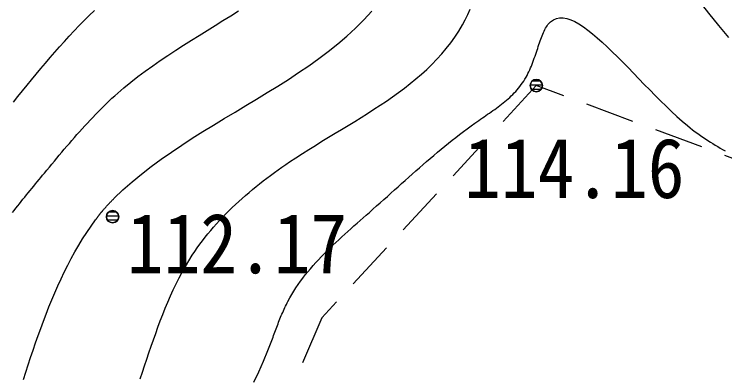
# Model space of a CAD drawing. Units: millimetres, scale not verified. Extents: x -200000 to 200000, y -137500 to 137500.
# Drawn here: x -28613 to -19920, y 52518 to 56965 of the extents above; entities that cross this region are included whole.
import ezdxf
from ezdxf.enums import TextEntityAlignment as Align

# ---------------------------------------------------------------- set-up
doc = ezdxf.new("R2010")
doc.units = ezdxf.units.MM
doc.header["$LTSCALE"] = 500
doc.linetypes.add('DASHED1', pattern=[1.8, 1.2, -0.6])
for name, color, linetype in [('0-4_S-BGD', 5, 'Continuous'), ('0-5_S-BGD-HICN', 6, 'Continuous'), ('0-6_S-BGD-LWCN', 7, 'Continuous')]:
    doc.layers.add(name, color=color, linetype=linetype)
doc.styles.add('ＭＳ ゴシック', font='')
doc.styles.get('ＭＳ ゴシック').set_extended_font_data('MS Gothic')

msp = doc.modelspace()

# ---------------------------------------------------------------- linework, layer by layer
at = {"layer": '0-4_S-BGD'}
for p, q in [((-22300.6, 56100), (-22151.4, 56100)), ((-22300.6, 56100), (-22151.4, 56100)), ((-22273.5, 56150), (-22178.5, 56150)), ((-22273.5, 56150), (-22178.5, 56150)), ((-22288.1, 56050), (-22163.9, 56050)), ((-22288.1, 56050), (-22163.9, 56050)), ((-27452.6, 54550), (-27365.4, 54550)), ((-27452.6, 54550), (-27365.4, 54550)), ((-27483.2, 54500), (-27334.8, 54500)), ((-27483.2, 54500), (-27334.8, 54500)), ((-27473.1, 54450), (-27344.9, 54450)), ((-27473.1, 54450), (-27344.9, 54450))]:
    msp.add_line(p, q, dxfattribs=at)
at = {"layer": '0-4_S-BGD', "linetype": 'DASHED1'}
msp.add_lwpolyline([(-11313, 47522), (-8488, 48487), (-5521, 48539), (-2463, 49567), (-1223, 50447), (12, 51849), (2408, 52223), (3256, 53279), (2569, 53719), (-5296, 54089), (-9810, 53173), (-13831, 52493), (-17671, 54403), (-22226, 56092), (-24849, 53253), (-26800, 48706), (-27387, 44487), (-21864, 45677), (-19882, 45987), (-16259, 46354)], close=True, dxfattribs=at)
at = {"layer": '0-4_S-BGD'}
for centre in [(-22226, 56092), (-27409, 54489)]:
    msp.add_circle(centre, 75, dxfattribs=at)
for centre, start, end in [((-22226, 56092), 90, 270), ((-22226, 56092), 270, 90), ((-27409, 54489), 90, 270), ((-27409, 54489), 270, 90)]:
    msp.add_arc(centre, 75, start, end, dxfattribs=at)
at = {"layer": '0-5_S-BGD-HICN'}
msp.add_lwpolyline([(-28622.7, 55889.8), (-28567.2, 55958.5), (-28511.6, 56027.1), (-28456, 56095.6), (-28400.1, 56164), (-28344.1, 56232), (-28287.7, 56299.8), (-28231, 56367.2), (-28174, 56434.3), (-28116.4, 56500.9), (-28058.3, 56567), (-27999.7, 56632.5), (-27940.4, 56697.5), (-27880.4, 56761.8), (-27819.7, 56825.4), (-27758.1, 56888.3), (-27695.7, 56950.3), (-27632.3, 57011.5)], dxfattribs=at)
at = {"layer": '0-6_S-BGD-LWCN'}
for points in [[(-22006.9, 58814.4), (-22005.3, 58813.7), (-22003.7, 58813), (-22002.1, 58812.3), (-22000.5, 58811.7), (-21998.9, 58811), (-21997.3, 58810.3), (-21841, 58733.8), (-21689.5, 58643.9), (-21542.5, 58542), (-21399.4, 58429.3), (-21260.1, 58306.9), (-21124.2, 58176.2), (-20991.3, 58038.3), (-20861.1, 57894.5), (-20733.3, 57746.1), (-20607.5, 57594.1), (-20483.4, 57440), (-20360.6, 57284.9), (-20238.8, 57130), (-20117.7, 56976.7), (-19996.8, 56826), (-19876, 56679.3)], [(-23273.7, 56614.5), (-23222.9, 56685.4), (-23175, 56758.7), (-23130.1, 56834.4), (-23096.5, 56896.6), (-23064.8, 56960.4), (-23034.6, 57025.5)], [(-26155.5, 56826.3), (-26059.2, 56886.5), (-25963.6, 56947), (-25868.7, 57008)], [(-25133.4, 56250.5), (-25009.6, 56335.1), (-24888.5, 56421.7), (-24770.5, 56510.8), (-24655.9, 56602.6), (-24545.2, 56697.5), (-24438.6, 56795.7), (-24336.7, 56897.6), (-24239.7, 57003.5)], [(-22394.7, 56125.6), (-22379.7, 56148.1), (-22365.3, 56171.2), (-22351.4, 56195), (-22339.5, 56216.7), (-22328.2, 56238.9), (-22317.2, 56261.5), (-22306.7, 56284.6), (-22296.5, 56307.9), (-22286.7, 56331.6), (-22277.1, 56355.4), (-22267.9, 56379.4), (-22259, 56403.6), (-22250.3, 56427.7), (-22241.8, 56451.9), (-22233.5, 56476.1), (-22225.3, 56500.1), (-22217.3, 56523.9), (-22209.3, 56547.5), (-22201.5, 56570.9), (-22193.6, 56593.9), (-22185.8, 56616.6), (-22178, 56638.8), (-22170.2, 56660.5), (-22162.3, 56681.6), (-22154.3, 56702.1), (-22146.1, 56722), (-22137.9, 56741.2), (-22129.4, 56759.6), (-22120.8, 56777.2), (-22111.9, 56793.9), (-22102.8, 56809.6), (-22093.3, 56824.4), (-22083.6, 56838.1), (-22052.1, 56873.1), (-22017.7, 56898.4), (-21980.4, 56914.6), (-21940.4, 56922.1), (-21897.8, 56921.5), (-21852.8, 56913.1)], [(-21852.8, 56913.1), (-21805.4, 56897.5), (-21755.8, 56875), (-21704.2, 56846.3), (-21650.7, 56811.6), (-21595.3, 56771.6), (-21538.3, 56726.6), (-21479.8, 56677.2), (-21419.9, 56623.7), (-21358.6, 56566.7), (-21296.3, 56506.6), (-21232.9, 56443.9), (-21168.7, 56379.1), (-21103.7, 56312.6), (-21038.1, 56244.8), (-20972, 56176.3), (-20905.6, 56107.6), (-20838.9, 56039), (-20772.1, 55971), (-20705.4, 55904.2), (-20638.9, 55838.9), (-20572.6, 55775.7), (-20506.8, 55714.9), (-20441.5, 55657.2), (-20377, 55602.9), (-20345.1, 55577.2), (-20313.4, 55552.4), (-20281.9, 55528.5), (-20250.5, 55505.5), (-20219.4, 55483.2), (-20188.4, 55461.7), (-20157.6, 55440.9), (-20127, 55420.7), (-20096.5, 55401.2), (-20066.2, 55382.2), (-20036.1, 55363.7), (-20006, 55345.7), (-19976.1, 55328.1), (-19946.4, 55310.9), (-19916.7, 55294.1)], [(-28152.3, 55131.6), (-28121.9, 55168.1), (-28091.6, 55204.6), (-28061.1, 55241), (-28030.6, 55277.3), (-28000, 55313.6), (-27969.3, 55349.7), (-27938.5, 55385.8), (-27907.5, 55421.7), (-27876.4, 55457.5), (-27845.1, 55493.1), (-27813.6, 55528.6), (-27781.9, 55563.8), (-27750.1, 55598.9), (-27718, 55633.8), (-27685.6, 55668.5), (-27653, 55702.9), (-27620.2, 55737.1), (-27587.1, 55771.1), (-27553.6, 55804.8), (-27519.9, 55838.2), (-27485.8, 55871.3), (-27451.4, 55904), (-27416.7, 55936.5), (-27381.5, 55968.7), (-27346, 56000.4), (-27310.1, 56031.9), (-27273.8, 56062.9), (-27188, 56133.5), (-27100.1, 56202.3), (-27010.3, 56269.3), (-26918.9, 56334.8), (-26826.2, 56398.9), (-26732.2, 56461.9), (-26637.2, 56524), (-26541.5, 56585.2), (-26445.2, 56645.9), (-26348.7, 56706.2), (-26252, 56766.3), (-26155.5, 56826.3)], [(-25782.7, 54748.8), (-25740.4, 54785.1), (-25697.5, 54821), (-25654.1, 54856.5), (-25610.3, 54891.6), (-25565.9, 54926.3), (-25521.1, 54960.6), (-25475.9, 54994.5), (-25430.2, 55028.1), (-25384.2, 55061.3), (-25337.7, 55094.1), (-25290.9, 55126.5), (-25243.8, 55158.7), (-25165.9, 55210.5), (-25087.4, 55261.5), (-25008.2, 55311.8), (-24928.5, 55361.5), (-24848.5, 55410.8), (-24768.3, 55459.7), (-24688, 55508.4), (-24607.7, 55556.9), (-24527.7, 55605.5), (-24448, 55654.2), (-24368.8, 55703.2), (-24290.1, 55752.5), (-24212.2, 55802.3), (-24135.2, 55852.7), (-24059.1, 55903.7), (-23984.2, 55955.6), (-23910.6, 56008.5), (-23838.3, 56062.4), (-23767.7, 56117.5), (-23698.6, 56173.9), (-23631.4, 56231.6), (-23566.2, 56290.9), (-23503, 56351.9), (-23442, 56414.6), (-23383.4, 56479.2), (-23327.2, 56545.8), (-23273.7, 56614.5)], [(-27488.3, 54611.3), (-27483.7, 54616.3), (-27479.1, 54621.3), (-27474.6, 54626.3), (-27470, 54631.3), (-27465.4, 54636.3), (-27460.7, 54641.3), (-27456.1, 54646.2), (-27451.4, 54651.1), (-27446.7, 54656.1), (-27442.1, 54661), (-27437.3, 54665.9), (-27432.6, 54670.7), (-27427.9, 54675.6), (-27423.2, 54680.5), (-27418.4, 54685.3), (-27413.6, 54690.2), (-27408.9, 54695), (-27404.1, 54699.8), (-27399.3, 54704.6), (-27394.5, 54709.4), (-27389.7, 54714.2), (-27282.2, 54816.8), (-27170.7, 54915.5), (-27055.3, 55010.9), (-26936.7, 55103.1), (-26815, 55192.6), (-26690.7, 55279.6), (-26564.2, 55364.5), (-26435.8, 55447.6), (-26306, 55529.2), (-26175, 55609.7), (-26043.3, 55689.3), (-25911.3, 55768.4), (-25779.4, 55847.4), (-25647.8, 55926.4), (-25517.1, 56005.9), (-25387.5, 56086.2), (-25259.5, 56167.6), (-25133.4, 56250.5)], [(-23479.6, 55239), (-23435.3, 55276.3), (-23390.7, 55313.4), (-23345.9, 55350.2), (-23300.9, 55386.7), (-23255.6, 55422.9), (-23210, 55458.8), (-23164.1, 55494.4), (-23117.9, 55529.7), (-23071.3, 55564.5), (-23024.4, 55599), (-22977.1, 55633.1), (-22929.3, 55666.8), (-22907.8, 55681.8), (-22886.3, 55696.7), (-22864.7, 55711.5), (-22843, 55726.4), (-22821.4, 55741.2), (-22799.8, 55756.2), (-22778.3, 55771.1), (-22756.9, 55786.2), (-22735.5, 55801.4), (-22714.3, 55816.8), (-22693.2, 55832.3), (-22672.3, 55848), (-22651.5, 55864), (-22631, 55880.2), (-22610.8, 55896.7), (-22590.8, 55913.5), (-22571, 55930.6), (-22551.6, 55948.1), (-22532.6, 55965.9), (-22513.8, 55984.2), (-22495.5, 56002.9), (-22477.6, 56022), (-22460.1, 56041.7), (-22443, 56061.8), (-22426.4, 56082.5), (-22410.3, 56103.8), (-22394.7, 56125.6)], [(-25021.2, 53815.3), (-24989.8, 53852.8), (-24957.7, 53889.9), (-24924.9, 53926.6), (-24891.5, 53962.8), (-24857.5, 53998.7), (-24822.9, 54034.3), (-24787.8, 54069.5), (-24752.3, 54104.4), (-24716.4, 54139), (-24680.1, 54173.3), (-24643.4, 54207.5), (-24606.5, 54241.4), (-24569.3, 54275.1), (-24531.9, 54308.7), (-24494.4, 54342.1), (-24456.7, 54375.4), (-24419, 54408.7), (-24381.3, 54441.8), (-24343.5, 54474.9), (-24305.9, 54508), (-24268.3, 54541.1), (-24223.9, 54580.4), (-24179.7, 54619.7), (-24135.6, 54659), (-24091.7, 54698.3), (-24047.9, 54737.6), (-24004.2, 54776.8), (-23960.6, 54816), (-23917, 54855.1), (-23873.5, 54894.1), (-23829.9, 54933), (-23786.4, 54971.9), (-23742.8, 55010.5), (-23699.2, 55049.1), (-23655.5, 55087.4), (-23611.8, 55125.6), (-23567.9, 55163.6), (-23523.8, 55201.4), (-23479.6, 55239)], [(-28634.1, 54539.2), (-28612.9, 54566.4), (-28591.7, 54593.5), (-28570.3, 54620.6), (-28548.8, 54647.6), (-28527.3, 54674.6), (-28505.7, 54701.5), (-28484, 54728.3), (-28462.3, 54755.1), (-28440.5, 54781.9), (-28418.7, 54808.7), (-28396.8, 54835.4), (-28374.9, 54862.1), (-28353, 54888.7), (-28331, 54915.4), (-28309.1, 54942), (-28287.1, 54968.6), (-28265.1, 54995.2), (-28243.1, 55021.8), (-28212.8, 55058.4), (-28182.5, 55095), (-28152.3, 55131.6)], [(-27070.2, 52506.8), (-27043.6, 52586.4), (-27017.2, 52666), (-26990.7, 52745.4), (-26964.1, 52824.6), (-26937.3, 52903.6), (-26910.1, 52982.2), (-26882.5, 53060.5), (-26854.4, 53138.4), (-26825.6, 53215.8), (-26796.1, 53292.6), (-26765.6, 53368.9), (-26734.2, 53444.4), (-26701.7, 53519.3), (-26668, 53593.4), (-26633, 53666.7), (-26596.5, 53739), (-26558.6, 53810.4), (-26519, 53880.9), (-26477.6, 53950.2), (-26434.4, 54018.4), (-26404.6, 54063.1), (-26373.9, 54107.3), (-26342.5, 54151), (-26310.2, 54194.1), (-26277.1, 54236.8), (-26243.2, 54279), (-26208.6, 54320.7), (-26173.3, 54361.9), (-26137.2, 54402.6), (-26100.4, 54442.9), (-26062.9, 54482.7), (-26024.7, 54522), (-25985.9, 54560.9), (-25946.5, 54599.3), (-25906.4, 54637.3), (-25865.8, 54674.9), (-25824.5, 54712.1), (-25782.7, 54748.8)], [(-27619.4, 54448.5), (-27616.5, 54452.5), (-27613.5, 54456.4), (-27610.6, 54460.4), (-27607.7, 54464.4), (-27604.7, 54468.3), (-27601.8, 54472.3), (-27598.8, 54476.2), (-27595.8, 54480.2), (-27592.8, 54484.1), (-27589.9, 54488), (-27586.9, 54492), (-27583.9, 54495.9), (-27580.9, 54499.8), (-27577.9, 54503.7), (-27574.8, 54507.6), (-27571.8, 54511.5), (-27568.8, 54515.4), (-27565.7, 54519.3), (-27562.6, 54523.2), (-27559.6, 54527), (-27556.5, 54530.9), (-27553.4, 54534.7), (-27550.3, 54538.6), (-27547.2, 54542.4), (-27544.1, 54546.2), (-27541, 54550.1), (-27537.8, 54553.9), (-27534.7, 54557.7), (-27531.5, 54561.5), (-27528.4, 54565.2), (-27524, 54570.4), (-27519.6, 54575.6), (-27515.2, 54580.7), (-27510.7, 54585.9), (-27506.3, 54591), (-27501.8, 54596.1), (-27497.3, 54601.2), (-27492.8, 54606.2), (-27488.3, 54611.3)], [(-28500.3, 52496.2), (-28471.2, 52586.2), (-28441.9, 52676.1), (-28412.3, 52765.8), (-28382.2, 52855.3), (-28351.7, 52944.6), (-28320.6, 53033.6), (-28288.8, 53122.2), (-28256.2, 53210.4), (-28222.9, 53298.1), (-28188.6, 53385.3), (-28153.3, 53471.9), (-28116.8, 53558), (-28079.3, 53643.3), (-28040.4, 53728), (-28000.2, 53811.8), (-27958.5, 53894.9), (-27915.3, 53977), (-27870.6, 54058.2), (-27824.1, 54138.5), (-27775.8, 54217.7), (-27725.6, 54295.8), (-27673.5, 54372.7), (-27619.4, 54448.5)], [(-25508.4, 52851.1), (-25500.5, 52871.5), (-25492.6, 52891.9), (-25484.8, 52912.4), (-25477.1, 52932.9), (-25469.5, 52953.4), (-25461.8, 52973.9), (-25454.2, 52994.4), (-25446.7, 53014.9), (-25439.1, 53035.4), (-25431.6, 53055.8), (-25424, 53076.3), (-25416.4, 53096.7), (-25408.8, 53117.1), (-25401.2, 53137.5), (-25393.5, 53157.8), (-25385.7, 53178.1), (-25377.9, 53198.3), (-25369.9, 53218.4), (-25361.9, 53238.5), (-25353.8, 53258.5), (-25345.5, 53278.5), (-25337.2, 53298.3), (-25328.7, 53318.1), (-25320, 53337.8), (-25311.2, 53357.3), (-25302.2, 53376.8), (-25293, 53396.2), (-25283.7, 53415.4), (-25274.1, 53434.5), (-25264.4, 53453.5), (-25241.4, 53496.2), (-25217.3, 53538.1), (-25192.1, 53579.4), (-25165.9, 53620.1), (-25138.8, 53660.2), (-25110.7, 53699.8), (-25081.7, 53738.8), (-25051.9, 53777.3), (-25021.2, 53815.3)], [(-25679.7, 52462.9), (-25619.1, 52591), (-25561.9, 52720.4), (-25508.4, 52851.1)]]:
    msp.add_lwpolyline(points, dxfattribs=at)

# ---------------------------------------------------------------- texts
at = {"layer": '0-4_S-BGD', "style": 'ＭＳ ゴシック', "width": 0.9}
for s, p in [('114.16', (-23107, 54497.2)), ('112.17', (-27233.5, 53576.8))]:
    msp.add_text(s, height=733.1, dxfattribs=at).set_placement(p, align=Align.BOTTOM_LEFT)

doc.saveas('drawing.dxf')
